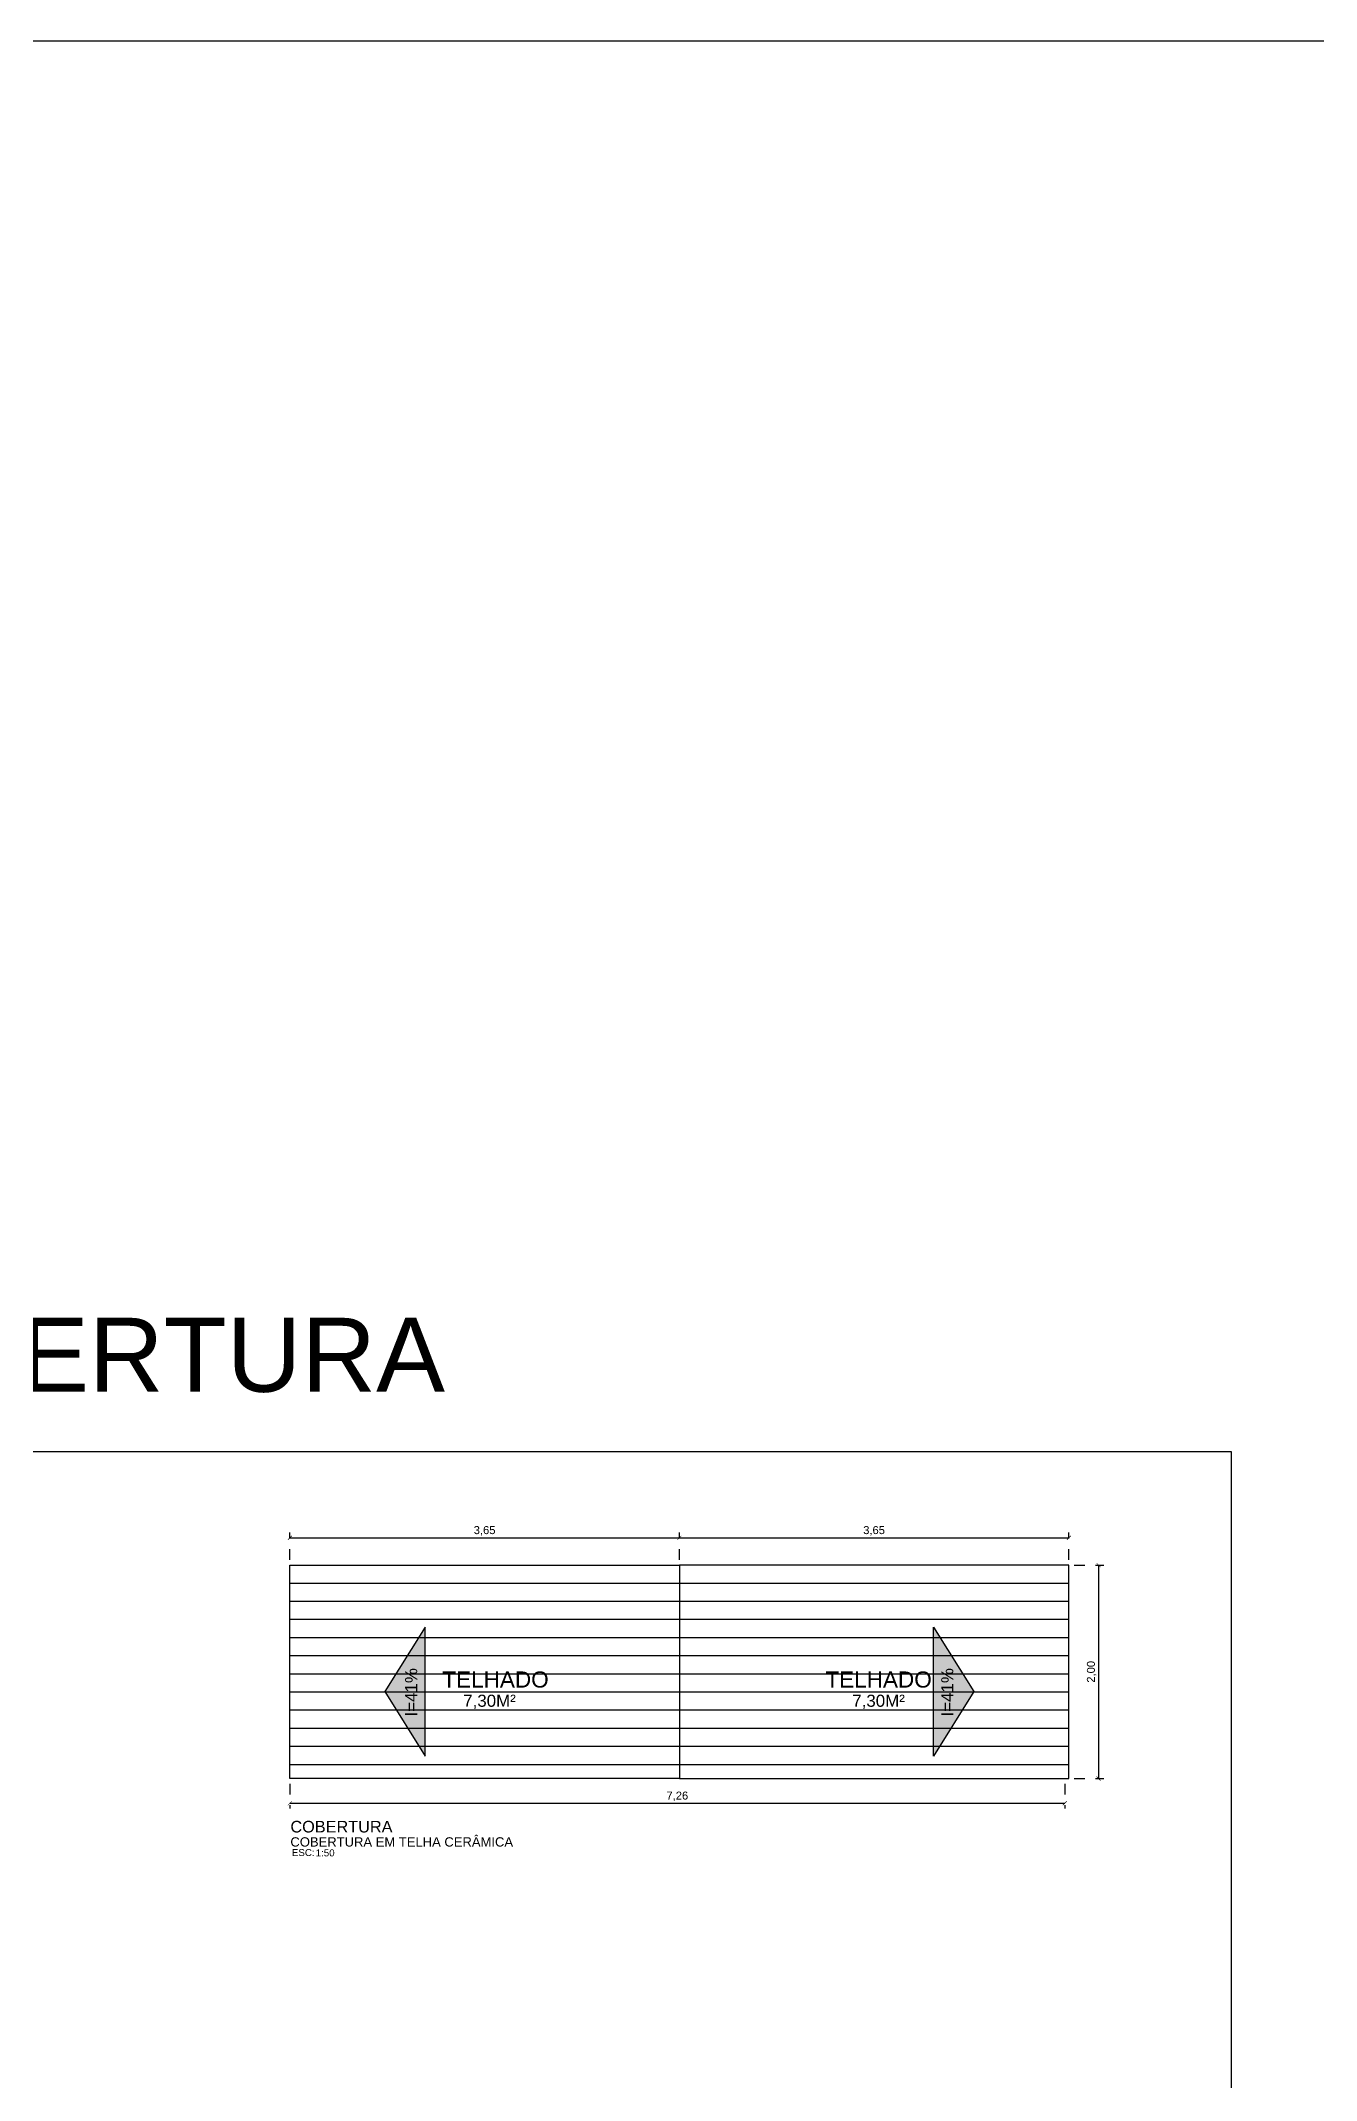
# Model space of a CAD drawing. Header units: inches. Extents: x -415 to -271, y -42 to 11.
# Drawn here: x -386.23 to -374.28, y -7.74 to 11.38 of the extents above; entities that cross this region are included whole.
import ezdxf
from ezdxf.enums import TextEntityAlignment as Align

# ---------------------------------------------------------------- set-up
doc = ezdxf.new("R2010")
doc.units = ezdxf.units.IN
doc.header["$MEASUREMENT"] = 0
doc.linetypes.add('DOT', pattern=[6.35, 0, -6.35])
doc.layers.get('0').update_dxf_attribs({"color": 8})
doc.layers.get('DEFPOINTS').update_dxf_attribs({"lineweight": 0})
for name, color, linetype in [('#_carimbo', 1, 'Continuous'), ('.10', 1, 'Continuous'), ('ARQ-COTA-25', 12, 'Continuous'), ('ARQ-PIS', 1, 'Continuous'), ('ARQ-TXT-02', 2, 'Continuous'), ('ARQ-TXT-03', 3, 'Continuous'), ('ARQ-TXT-04', 4, 'Continuous'), ('ELE-VT3', 30, 'Continuous'), ('FO-TÍTULOS', 1, 'Continuous')]:
    doc.layers.add(name, color=color, linetype=linetype)
doc.layers.add('AR-COTA', color=1, linetype='Continuous', lineweight=0)
doc.styles.add('Arial', font='ARIALUNI.ttf')
doc.styles.add('ARIAL 1.5mm', font='arial.ttf', dxfattribs={"height": 0.1})
doc.styles.add('T3', font='arial.ttf')
doc.dimstyles.new('COD-ARQ-50', dxfattribs={"dimtxt": 0.075, "dimasz": 0.0375, "dimexe": 0.05, "dimexo": 0.05, "dimgap": 0.02, "dimtad": 1, "dimzin": 4, "dimtxsty": 'T3', "dimblk": 'ARCHTICK', "dimcen": 0, "dimclrd": 1, "dimclre": 2, "dimclrt": 2, "dimazin": 0, "dimtfac": 1, "dimtmove": 2, "dimatfit": 3, "dimldrblk": 'DOT', "dimfxl": 0.4, "dimtolj": 1, "dimarcsym": 0})
pattern_1 = [(0, (-422.51954, -238.69699), (0, 0.17), [])]

# ---------------------------------------------------------------- blocks, each defined once
blk = doc.blocks.new('_ArchTick')
at = {"color": 0, "linetype": 'ByBlock', "const_width": 0.15}
blk.add_lwpolyline([(-0.5, -0.5), (0.5, 0.5)], dxfattribs=at)
blk = doc.blocks.new('*D507')
at = {"layer": 'AR-COTA', "color": 2, "linetype": 'DOT', "lineweight": -2, "ltscale": 0.00375, "transparency": 16777216}
for p, q in [((-380.249, -2.859), (-380.249, -2.603)), ((-376.599, -2.859), (-376.599, -2.603))]:
    blk.add_line(p, q, dxfattribs=at)
at = {"layer": 'AR-COTA', "color": 1, "lineweight": -2, "ltscale": 0.00375, "transparency": 16777216}
blk.add_line((-380.249, -2.653), (-376.599, -2.653), dxfattribs=at)
at = {"layer": 'DEFPOINTS', "color": 0, "ltscale": 0.00375, "transparency": 16777216}
for p in [(-376.599, -2.653), (-380.249, -2.909), (-376.599, -2.909)]:
    blk.add_point(p, dxfattribs=at)
at = {"layer": 'AR-COTA', "color": 1, "lineweight": -2, "ltscale": 0.00375, "transparency": 16777216, "xscale": 0.0375, "yscale": 0.0375, "zscale": 0.0375, "rotation": 180}
blk.add_blockref('_ArchTick', (-380.249, -2.653), dxfattribs=at)
at = {"layer": 'AR-COTA', "color": 1, "lineweight": -2, "ltscale": 0.00375, "transparency": 16777216, "xscale": 0.0375, "yscale": 0.0375, "zscale": 0.0375}
blk.add_blockref('_ArchTick', (-376.599, -2.653), dxfattribs=at)
at = {"layer": 'AR-COTA', "color": 2, "ltscale": 0.00375, "transparency": 16777216, "insert": (-378.424, -2.588), "char_height": 0.075, "attachment_point": 5, "style": 'T3'}
blk.add_mtext('\\A1;3,65', dxfattribs=at)
blk = doc.blocks.new('_Dot')
at = {"color": 0, "linetype": 'ByBlock', "lineweight": -2}
blk.add_line((-0.5, 0), (-1, 0), dxfattribs=at)
at = {"color": 0, "linetype": 'ByBlock', "const_width": 0.5}
blk.add_lwpolyline([(-0.25, 0, 1), (0.25, 0, 1)], format="xyb", close=True, dxfattribs=at)
blk = doc.blocks.new('*D508')
at = {"layer": 'AR-COTA', "color": 2, "linetype": 'DOT', "lineweight": -2, "ltscale": 0.00375, "transparency": 16777216}
for p, q in [((-376.549, -2.909), (-376.27, -2.909)), ((-376.549, -4.909), (-376.27, -4.909))]:
    blk.add_line(p, q, dxfattribs=at)
at = {"layer": 'AR-COTA', "color": 1, "lineweight": -2, "ltscale": 0.00375, "transparency": 16777216}
blk.add_line((-376.32, -2.909), (-376.32, -4.909), dxfattribs=at)
at = {"layer": 'DEFPOINTS', "color": 0, "ltscale": 0.00375, "transparency": 16777216}
for p in [(-376.599, -2.909), (-376.599, -4.909), (-376.32, -4.909)]:
    blk.add_point(p, dxfattribs=at)
at = {"layer": 'AR-COTA', "color": 1, "lineweight": -2, "ltscale": 0.00375, "transparency": 16777216, "xscale": 0.0375, "yscale": 0.0375, "zscale": 0.0375}
for p, rotation in [((-376.32, -2.909), 90), ((-376.32, -4.909), 270)]:
    blk.add_blockref('_ArchTick', p, dxfattribs=dict(at, rotation=rotation))
at = {"layer": 'AR-COTA', "color": 2, "ltscale": 0.00375, "transparency": 16777216, "insert": (-376.385, -3.909), "char_height": 0.075, "attachment_point": 5, "rotation": 90, "style": 'T3'}
blk.add_mtext('\\A1;2,00', dxfattribs=at)
blk = doc.blocks.new('*U506')
at = {"layer": 'ARQ-TXT-02', "insert": (0.2739, 0.2042), "char_height": 0.03, "attachment_point": 1, "style": 'Arial'}
blk.add_mtext_dynamic_manual_height_columns('ESC:', width=0.001376, gutter_width=0.25, heights=[0], dxfattribs=at)
at = {"layer": 'ARQ-TXT-02', "style": 'Arial'}
blk.add_attdef('ESCALA', (0.376, 0.1729), '', height=0.03, dxfattribs=at)
at = {"layer": 'ARQ-TXT-03', "style": 'Arial'}
blk.add_attdef('DESENHO', (0.2677, 0.215), '', height=0.04, dxfattribs=at)
at = {"layer": 'ARQ-TXT-04', "style": 'Arial'}
blk.add_attdef('MATÉRIA', text='', height=0.05, dxfattribs=at).set_placement((0.2677, 0.2605), align=Align.BOTTOM_LEFT)
blk = doc.blocks.new('*D680')
at = {"layer": 'AR-COTA', "color": 2, "linetype": 'DOT', "lineweight": -2, "ltscale": 0.00375, "transparency": 16777216}
for p, q in [((-383.899, -2.859), (-383.899, -2.603)), ((-380.249, -2.859), (-380.249, -2.603))]:
    blk.add_line(p, q, dxfattribs=at)
at = {"layer": 'AR-COTA', "color": 1, "lineweight": -2, "ltscale": 0.00375, "transparency": 16777216}
blk.add_line((-383.899, -2.653), (-380.249, -2.653), dxfattribs=at)
at = {"layer": 'DEFPOINTS', "color": 0, "ltscale": 0.00375, "transparency": 16777216}
for p in [(-380.249, -2.653), (-383.899, -2.909), (-380.249, -2.909)]:
    blk.add_point(p, dxfattribs=at)
at = {"layer": 'AR-COTA', "color": 1, "lineweight": -2, "ltscale": 0.00375, "transparency": 16777216, "xscale": 0.0375, "yscale": 0.0375, "zscale": 0.0375, "rotation": 180}
blk.add_blockref('_ArchTick', (-383.899, -2.653), dxfattribs=at)
at = {"layer": 'AR-COTA', "color": 1, "lineweight": -2, "ltscale": 0.00375, "transparency": 16777216, "xscale": 0.0375, "yscale": 0.0375, "zscale": 0.0375}
blk.add_blockref('_ArchTick', (-380.249, -2.653), dxfattribs=at)
at = {"layer": 'AR-COTA', "color": 2, "ltscale": 0.00375, "transparency": 16777216, "insert": (-382.074, -2.588), "char_height": 0.075, "attachment_point": 5, "style": 'T3'}
blk.add_mtext('\\A1;3,65', dxfattribs=at)
blk = doc.blocks.new('*D681')
at = {"layer": 'AR-COTA', "color": 2, "linetype": 'DOT', "lineweight": -2, "ltscale": 0.00375, "transparency": 16777216}
for p, q in [((-383.899, -4.959), (-383.899, -5.191)), ((-376.637, -4.959), (-376.637, -5.191))]:
    blk.add_line(p, q, dxfattribs=at)
at = {"layer": 'AR-COTA', "color": 1, "lineweight": -2, "ltscale": 0.00375, "transparency": 16777216}
blk.add_line((-383.899, -5.141), (-376.637, -5.141), dxfattribs=at)
at = {"layer": 'DEFPOINTS', "color": 0, "ltscale": 0.00375, "transparency": 16777216}
for p in [(-383.899, -4.909), (-376.637, -4.909), (-376.637, -5.141)]:
    blk.add_point(p, dxfattribs=at)
at = {"layer": 'AR-COTA', "color": 1, "lineweight": -2, "ltscale": 0.00375, "transparency": 16777216, "xscale": 0.0375, "yscale": 0.0375, "zscale": 0.0375, "rotation": 180}
blk.add_blockref('_ArchTick', (-383.899, -5.141), dxfattribs=at)
at = {"layer": 'AR-COTA', "color": 1, "lineweight": -2, "ltscale": 0.00375, "transparency": 16777216, "xscale": 0.0375, "yscale": 0.0375, "zscale": 0.0375}
blk.add_blockref('_ArchTick', (-376.637, -5.141), dxfattribs=at)
at = {"layer": 'AR-COTA', "color": 2, "ltscale": 0.00375, "transparency": 16777216, "insert": (-380.268, -5.076), "char_height": 0.075, "attachment_point": 5, "style": 'T3'}
blk.add_mtext('\\A1;7,26', dxfattribs=at)

msp = doc.modelspace()

# ---------------------------------------------------------------- hatches: boundary and pattern name
at = {"layer": '.10', "linetype": 'ByBlock', "ltscale": 5, "true_color": 0x105689, "transparency": 33554636}
h = msp.add_hatch(dxfattribs=at)
h.set_pattern_fill('_USER', color=146, scale=0.17, pattern_type=0)
h.set_pattern_definition(pattern_1)
h.paths.add_polyline_path([(-383.899, -2.909), (-380.249, -2.909), (-380.249, -4.909), (-383.899, -4.909)])
h = msp.add_hatch(dxfattribs=at)
h.set_pattern_fill('_USER', color=146, scale=0.17, pattern_type=0)
h.set_pattern_definition(pattern_1)
h.paths.add_polyline_path([(-376.599, -2.909), (-380.249, -2.909), (-380.249, -4.909), (-376.599, -4.909)])
at = {"true_color": 0x636466, "transparency": 33554687}
h = msp.add_hatch(color=251, dxfattribs=at)
h.dxf.hatch_style = 1
h.paths.add_polyline_path([(-382.631, -3.49), (-383.009, -4.095), (-382.631, -4.7)])
h = msp.add_hatch(color=251, dxfattribs=at)
h.dxf.hatch_style = 1
h.paths.add_polyline_path([(-377.867, -4.7), (-377.489, -4.095), (-377.867, -3.49)])

# ---------------------------------------------------------------- linework, layer by layer
at = {"layer": '#_carimbo', "color": 4, "linetype": 'ByBlock'}
for points in [[(-383.899, -3.646), (-383.899, -2.909), (-380.249, -2.909), (-380.249, -4.909), (-383.899, -4.909), (-383.899, -2.909), (-383.899, -2.909)], [(-376.599, -3.646), (-376.599, -2.909), (-380.249, -2.909), (-380.249, -4.909), (-376.599, -4.909), (-376.599, -2.909), (-376.599, -2.909)]]:
    msp.add_lwpolyline(points, dxfattribs=at)
for points in [[(-382.631, -3.49), (-383.009, -4.095), (-382.631, -4.7)], [(-377.867, -3.49), (-377.489, -4.095), (-377.867, -4.7)]]:
    msp.add_lwpolyline(points, close=True)
at = {"layer": 'ARQ-PIS', "color": 4, "linetype": 'ByBlock'}
msp.add_lwpolyline([(-397.781, -1.844), (-375.079, -1.844), (-375.079, -21.921), (-397.781, -21.921)], close=True, dxfattribs=at)
at = {"layer": 'ELE-VT3', "linetype": 'ByBlock'}
msp.add_lwpolyline([(-414.776, 11.376), (-271.382, 11.376), (-271.382, -29.078), (-414.776, -29.078)], close=True, dxfattribs=at)

# ---------------------------------------------------------------- block references
at = {"layer": 'ARQ-COTA-25', "ltscale": 0.0019, "transparency": 33554687, "xscale": 2.182293811436701, "yscale": 2.182293811436701, "zscale": 2.182293811436701}
msp.add_blockref('*U506', (-384.478, -6.016), dxfattribs=at).add_auto_attribs({'ESCALA': '1:50', 'DESENHO': 'COBERTURA EM TELHA CERÂMICA', 'MATÉRIA': 'COBERTURA '})

# ---------------------------------------------------------------- texts
at = {"layer": 'ARQ-TXT-02', "style": 'ARIAL 1.5mm'}
for p in [(-382.819, -4.101), (-377.795, -4.101)]:
    msp.add_attdef('I=41%', text='i=00%', height=0.1134, rotation=90, dxfattribs=at).set_placement(p, align=Align.TOP_CENTER)
at = {"layer": 'ARQ-TXT-02', "style": 'Arial'}
for p in [(-382.028, -4.18), (-378.382, -4.18)]:
    msp.add_attdef('7,30M²', text='4,94m²', height=0.1134, dxfattribs=at).set_placement(p, align=Align.MIDDLE_CENTER)
at = {"layer": 'ARQ-TXT-03', "style": 'Arial'}
for p in [(-381.972, -3.981), (-378.382, -3.981)]:
    msp.add_attdef('TELHADO', text='ÁGUA 01', height=0.1512, dxfattribs=at).set_placement(p, align=Align.MIDDLE_CENTER)
at = {"layer": 'FO-TÍTULOS', "color": 4, "style": 'Arial'}
msp.add_text('COBERTURA', height=0.6935, dxfattribs=at).set_placement((-382.445, -1.285), align=Align.RIGHT)

# ---------------------------------------------------------------- dimensions: what is measured, and where the dimension line sits
at = {"layer": 'AR-COTA', "ltscale": 0.00375}
for base, p1, p2, picture, middle in [((-380.249, -2.653), (-383.899, -2.909), (-380.249, -2.909), '*D680', (-382.074, -2.588)), ((-376.599, -2.653), (-380.249, -2.909), (-376.599, -2.909), '*D507', (-378.424, -2.588)), ((-376.637, -5.141), (-383.899, -4.909), (-376.637, -4.909), '*D681', (-380.268, -5.076))]:
    dim = msp.add_linear_dim(base=base, p1=p1, p2=p2, dimstyle='COD-ARQ-50', dxfattribs=at)
    dim.commit()
    dim.dimension.update_dxf_attribs({"geometry": picture, "text_midpoint": middle})
dim = msp.add_linear_dim(base=(-376.32, -4.909), p1=(-376.599, -2.909), p2=(-376.599, -4.909), angle=90, dimstyle='COD-ARQ-50', dxfattribs=at)
dim.commit()
dim.dimension.update_dxf_attribs({"geometry": '*D508', "text_midpoint": (-376.385, -3.909)})

doc.saveas('drawing.dxf')
